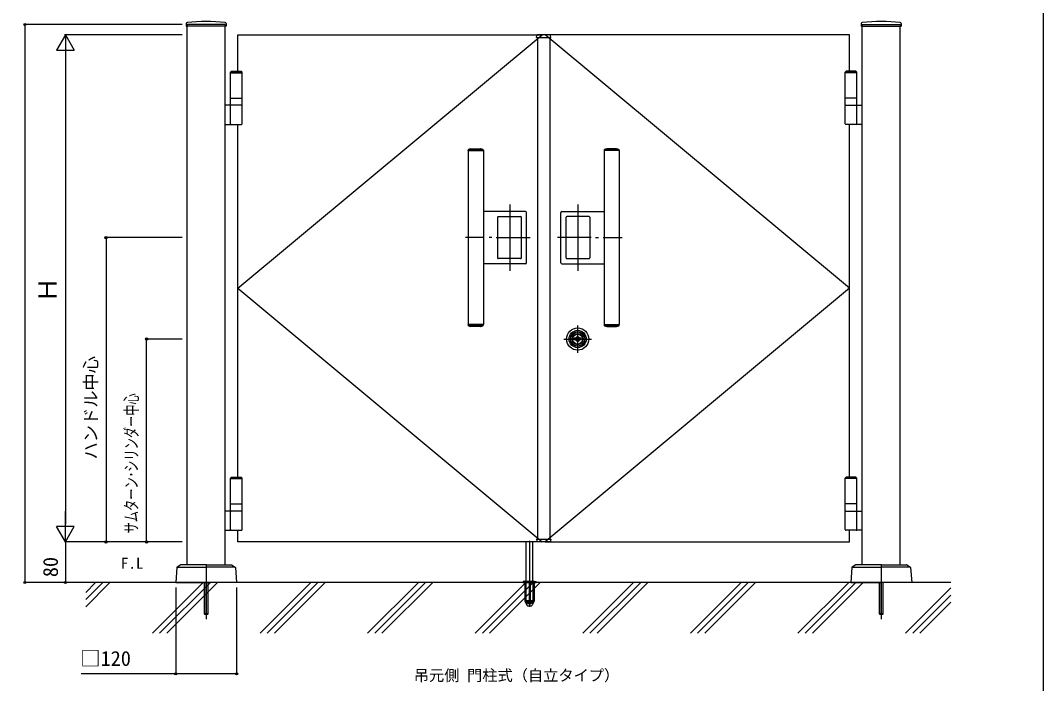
# Model space of a CAD drawing. Units: millimetres, scale not verified. Extents: x -875 to 875, y -1304 to 1298.
# Drawn here: x -134 to 875, y -63 to 590 of the extents above; entities that cross this region are included whole.
import ezdxf
from ezdxf.enums import TextEntityAlignment as Align

# ---------------------------------------------------------------- set-up
doc = ezdxf.new("R2010")
doc.units = ezdxf.units.MM
doc.header["$LTSCALE"] = 6
for name, color, linetype in [('0-2_USER1', 3, 'Continuous'), ('0-7_YKK_A1', 4, 'Continuous'), ('0-8_YKK_D', 6, 'Continuous'), ('0-9_YKK_ZWAK', 7, 'Continuous'), ('0-A_YSS_K', 3, 'Continuous')]:
    doc.layers.add(name, color=color, linetype=linetype)
doc.styles.add('ＭＳ ゴシック', font='')
doc.styles.get('ＭＳ ゴシック').set_extended_font_data('MS Gothic')

msp = doc.modelspace()

# ---------------------------------------------------------------- linework, layer by layer
at = {"layer": '0-7_YKK_A1'}
for p, q in [((29.829, 587.452), (29.701, 585.013)), ((68.25, 586.5), (68.25, 584.75)), ((69.171, 587.452), (69.299, 585.013)), ((695.329, 587.452), (695.201, 585.013)), ((696.25, 586.5), (696.25, 584.75)), ((734.671, 587.452), (734.799, 585.013)), ((69.05, 584.75), (29.95, 584.75)), ((30.75, 54), (30.75, 584.75)), ((68.25, 54), (68.25, 584.75)), ((80.75, 540.5), (80.75, 576.5)), ((80.75, 326.5), (380.75, 576.5)), ((375.3, 573.75), (375.406, 575.776)), ((388.594, 576.25), (375.906, 576.25)), ((683.75, 326.5), (383.75, 576.5)), ((389.2, 573.75), (389.094, 575.776)), ((683.75, 540.5), (683.75, 576.5)), ((695.45, 584.75), (734.55, 584.75)), ((696.25, 54), (696.25, 584.75)), ((733.75, 54), (733.75, 584.75)), ((375.3, 573.75), (389.2, 573.75)), ((376.25, 573.75), (376.25, 79.25)), ((388.25, 573.75), (388.25, 79.25)), ((74.5, 540.5), (73.5, 539.5)), ((73.5, 539.5), (85, 539.5)), ((73.5, 539), (85, 539)), ((74.5, 540.5), (84, 540.5)), ((84, 540.5), (85, 539.5)), ((680.5, 540.5), (679.5, 539.5)), ((691, 539.5), (679.5, 539.5)), ((691, 539), (679.5, 539)), ((690, 540.5), (680.5, 540.5)), ((690, 540.5), (691, 539.5)), ((85, 507), (68.25, 507)), ((73.5, 514), (85, 514)), ((73.5, 488.75), (73.5, 506.25)), ((85, 488.75), (85, 506.25)), ((691, 514), (679.5, 514)), ((679.5, 507), (696.25, 507)), ((679.5, 488.75), (679.5, 506.25)), ((691, 488.75), (691, 506.25)), ((68.25, 488), (84.25, 488)), ((80.75, 140.5), (80.75, 488)), ((696.25, 488), (680.25, 488)), ((683.75, 140.5), (683.75, 488)), ((310.375, 463.987), (320.125, 463.987)), ((454.125, 463.987), (444.375, 463.987)), ((307.75, 462.237), (307.75, 290.737)), ((307.75, 462.237), (308.75, 462.237)), ((307.9, 462.237), (307.9, 462.921)), ((322.109, 463.14), (308.391, 463.14)), ((308.75, 462.237), (322.75, 462.237)), ((322.6, 462.921), (322.6, 462.237)), ((322.75, 462.237), (322.75, 290.737)), ((441.75, 462.237), (441.75, 290.737)), ((455.75, 462.237), (441.75, 462.237)), ((441.9, 462.921), (441.9, 462.237)), ((442.391, 463.14), (456.109, 463.14)), ((456.75, 462.237), (455.75, 462.237)), ((456.6, 462.237), (456.6, 462.921)), ((456.75, 462.237), (456.75, 290.737)), ((348.75, 409.216), (348.75, 343.816)), ((415.75, 409.216), (415.75, 343.816)), ((364.25, 402.237), (322.75, 402.237)), ((336.75, 396.487), (336.75, 356.487)), ((337.5, 397.237), (359.5, 397.237)), ((360.25, 356.487), (360.25, 396.487)), ((365.25, 351.737), (365.25, 401.237)), ((399.25, 351.737), (399.25, 401.237)), ((400.25, 402.237), (441.75, 402.237)), ((404.25, 356.487), (404.25, 396.487)), ((427, 397.237), (405, 397.237)), ((427.75, 396.487), (427.75, 356.487)), ((323.48, 376.487), (304.998, 376.487)), ((331.233, 376.487), (328.366, 376.487)), ((335.388, 376.487), (368.805, 376.487)), ((429.112, 376.487), (395.695, 376.487)), ((433.267, 376.487), (436.134, 376.487)), ((441.02, 376.487), (459.502, 376.487)), ((359.5, 355.737), (337.5, 355.737)), ((405, 355.737), (427, 355.737)), ((364.25, 350.737), (322.75, 350.737)), ((400.25, 350.737), (441.75, 350.737)), ((80.75, 326.5), (380.75, 76.5)), ((683.75, 326.5), (383.75, 76.5)), ((322.75, 290.737), (307.75, 290.737)), ((307.9, 290.053), (307.9, 290.737)), ((308.391, 289.834), (322.109, 289.834)), ((320.125, 288.987), (310.375, 288.987)), ((322.6, 290.737), (322.6, 290.053)), ((415.75, 262.987), (415.75, 289.987)), ((441.75, 290.737), (456.75, 290.737)), ((441.9, 290.737), (441.9, 290.053)), ((456.109, 289.834), (442.391, 289.834)), ((444.375, 288.987), (454.125, 288.987)), ((456.6, 290.053), (456.6, 290.737)), ((402.25, 276.487), (429.25, 276.487)), ((412.4, 275.662), (412.4, 277.312)), ((413.657, 277.312), (412.4, 277.312)), ((413.657, 275.662), (412.4, 275.662)), ((413.67, 276.017), (413.67, 276.957)), ((413.82, 277.107), (414.143, 277.107)), ((413.82, 275.867), (414.143, 275.867)), ((414.201, 277.125), (414.293, 277.189)), ((414.201, 275.849), (414.293, 275.784)), ((414.293, 277.189), (414.828, 277.189)), ((414.293, 275.784), (414.828, 275.784)), ((414.828, 277.189), (414.877, 277.004)), ((414.828, 275.784), (414.905, 276.073)), ((414.949, 277.004), (414.877, 277.004)), ((415.001, 276.147), (415.095, 276.147)), ((415.232, 276.554), (415.088, 276.911)), ((415.23, 275.969), (415.189, 276.081)), ((415.23, 275.969), (415.807, 275.969)), ((415.302, 276.507), (415.416, 276.507)), ((415.49, 276.569), (415.545, 276.88)), ((416.27, 277.004), (415.693, 277.004)), ((416.01, 276.405), (415.955, 276.093)), ((416.198, 276.467), (416.084, 276.467)), ((416.268, 276.42), (416.412, 276.063)), ((416.27, 277.004), (416.311, 276.893)), ((416.499, 276.827), (416.405, 276.827)), ((416.551, 275.969), (416.623, 275.969)), ((416.673, 277.189), (416.595, 276.901)), ((416.673, 275.784), (416.623, 275.969)), ((417.207, 277.189), (416.673, 277.189)), ((417.299, 277.125), (417.207, 277.189)), ((417.68, 277.107), (417.357, 277.107)), ((417.68, 275.867), (417.357, 275.867)), ((417.83, 276.017), (417.83, 276.957)), ((419.1, 277.312), (417.843, 277.312)), ((419.1, 275.662), (417.843, 275.662)), ((419.1, 275.662), (419.1, 277.312)), ((74.5, 140.5), (73.5, 139.5)), ((73.5, 139.5), (85, 139.5)), ((73.5, 139), (85, 139)), ((74.5, 140.5), (84, 140.5)), ((84, 140.5), (85, 139.5)), ((680.5, 140.5), (679.5, 139.5)), ((691, 139.5), (679.5, 139.5)), ((691, 139), (679.5, 139)), ((690, 140.5), (680.5, 140.5)), ((690, 140.5), (691, 139.5)), ((73.5, 114), (85, 114)), ((691, 114), (679.5, 114)), ((85, 107), (68.25, 107)), ((73.5, 88.75), (73.5, 106.25)), ((85, 88.75), (85, 106.25)), ((679.5, 107), (696.25, 107)), ((679.5, 88.75), (679.5, 106.25)), ((691, 88.75), (691, 106.25)), ((68.25, 88), (84.25, 88)), ((696.25, 88), (680.25, 88)), ((365, 38), (365, 76.5)), ((368.25, 77.5), (368.25, 12.5)), ((371.5, 38), (371.5, 76.5)), ((375.3, 79.25), (389.2, 79.25)), ((375.3, 79.25), (375.406, 77.224)), ((388.594, 76.75), (375.906, 76.75)), ((389.2, 79.25), (389.094, 77.224)), ((20.531, 51.248), (19.5, 36.5)), ((24.378, 53.923), (20.763, 51.635)), ((21.121, 51.5), (49.5, 51.5)), ((49.25, 54), (24.645, 54)), ((49.5, 53.75), (49.5, 36.75)), ((49.5, 53.75), (49.5, 36.75)), ((77.879, 51.5), (49.5, 51.5)), ((49.75, 54), (74.355, 54)), ((74.622, 53.923), (78.237, 51.635)), ((78.469, 51.248), (79.5, 36.5)), ((686.031, 51.248), (685, 36.5)), ((689.878, 53.923), (686.263, 51.635)), ((686.621, 51.5), (715, 51.5)), ((714.75, 54), (690.145, 54)), ((715, 53.75), (715, 36.75)), ((715, 53.75), (715, 36.75)), ((743.379, 51.5), (715, 51.5)), ((715.25, 54), (739.855, 54)), ((740.122, 53.923), (743.737, 51.635)), ((743.969, 51.248), (745, 36.5)), ((19.5, 36.5), (49.25, 36.5)), ((47.5, 36.5), (47.5, 5.75)), ((47.771, 36.5), (47.771, 5.479)), ((49.5, 36.5), (49.5, 0.25)), ((79.5, 36.5), (49.75, 36.5)), ((51.229, 36.5), (51.229, 5.479)), ((51.5, 5.75), (51.5, 36.5)), ((361.75, 36.922), (361.75, 36.5)), ((361.75, 36.5), (374.75, 36.5)), ((361.893, 37.272), (374.607, 37.272)), ((363.75, 38), (362.079, 37.392)), ((363.625, 36.5), (363.625, 17.986)), ((363.75, 38), (372.75, 38)), ((363.905, 36.5), (363.905, 17.5)), ((364.336, 38), (364.586, 37.75)), ((364.75, 18.969), (364.586, 37.75)), ((364.586, 37.75), (371.914, 37.75)), ((367.75, 36.5), (367.75, 17.5)), ((368.75, 36.5), (368.75, 17.5)), ((371.5, 38), (371.5, 18.6)), ((371.75, 18.969), (371.914, 37.75)), ((372.164, 38), (371.914, 37.75)), ((372.595, 36.5), (372.595, 17.5)), ((372.75, 38), (374.421, 37.392)), ((372.875, 36.5), (372.875, 17.986)), ((374.75, 36.922), (374.75, 36.5)), ((685, 36.5), (714.75, 36.5)), ((713, 36.5), (713, 5.75)), ((713.271, 36.5), (713.271, 5.479)), ((715, 36.5), (715, 0.25)), ((745, 36.5), (715.25, 36.5)), ((716.729, 36.5), (716.729, 5.479)), ((717, 5.75), (717, 36.5)), ((363.625, 17.986), (366.07, 13.75)), ((363.905, 17.5), (367.75, 17.5)), ((365.025, 18.44), (365.025, 18.6)), ((365.025, 18.44), (371.475, 18.44)), ((366.503, 13.5), (369.997, 13.5)), ((367.75, 17.986), (368.75, 17.986)), ((368.75, 17.5), (372.595, 17.5)), ((372.875, 17.986), (370.43, 13.75)), ((371.475, 18.6), (371.475, 18.44)), ((51.5, 5.75), (47.5, 5.75)), ((47.5, 5.75), (48, 5.25)), ((48, 5.25), (51, 5.25)), ((51.5, 5.75), (51, 5.25)), ((717, 5.75), (713, 5.75)), ((713, 5.75), (713.5, 5.25)), ((713.5, 5.25), (716.5, 5.25)), ((717, 5.75), (716.5, 5.25))]:
    msp.add_line(p, q, dxfattribs=at)
for points in [[(68.25, 586.5), (30.75, 586.5), (30.75, 584.75)], [(696.25, 586.5), (733.75, 586.5), (733.75, 584.75)], [(80.75, 576.5), (380.75, 576.5), (380.75, 576.25)], [(683.75, 576.5), (383.75, 576.5), (383.75, 576.25)], [(73.5, 507), (73.5, 514), (73.5, 539.5)], [(85, 507), (85, 514), (85, 539.5)], [(679.5, 507), (679.5, 514), (679.5, 539.5)], [(691, 507), (691, 514), (691, 539.5)], [(417.299, 275.849), (417.207, 275.784), (416.673, 275.784)], [(73.5, 107), (73.5, 114), (73.5, 139.5)], [(85, 107), (85, 114), (85, 139.5)], [(679.5, 107), (679.5, 114), (679.5, 139.5)], [(691, 107), (691, 114), (691, 139.5)], [(380.75, 76.75), (380.75, 76.5), (80.75, 76.5), (80.75, 88)], [(383.75, 76.75), (383.75, 76.5), (683.75, 76.5), (683.75, 88)], [(371.5, 18.6), (365, 18.6), (365, 38)]]:
    msp.add_lwpolyline(points, dxfattribs=at)
for radius in [11, 8.5, 7.2, 7, 5.55, 5.45, 4.949, 2.15]:
    msp.add_circle((415.75, 276.487), radius, dxfattribs=at)
for centre, radius, start, end in [((29.95, 585), 0.25, 177, 270), ((30.827, 587.4), 1, 96.74435, 177), ((49.5, 429.5), 160, 83.25565, 96.74435), ((68.173, 587.4), 1, 3, 83.25565), ((69.05, 585), 0.25, 270, 3), ((695.45, 585), 0.25, 177, 270), ((696.327, 587.4), 1, 96.74435, 177), ((715, 429.5), 160, 83.25565, 96.74435), ((733.673, 587.4), 1, 3, 83.25565), ((734.55, 585), 0.25, 270, 3), ((375.906, 575.75), 0.5, 90, 177), ((388.594, 575.75), 0.5, 3, 90), ((74.25, 506.25), 0.75, 90, 180), ((84.25, 506.25), 0.75, 360, 90), ((680.25, 506.25), 0.75, 90, 180), ((690.25, 506.25), 0.75, 0, 90), ((74.25, 488.75), 0.75, 180, 270), ((84.25, 488.75), 0.75, 270, 360), ((680.25, 488.75), 0.75, 180, 270), ((690.25, 488.75), 0.75, 270, 0), ((315.25, 444.595), 20, 104.21682, 110.76843), ((310.375, 463.837), 0.15, 90, 104.21682), ((310.375, 463.837), 0.15, 61.29529, 90), ((315.25, 472.74), 10, 241.29529, 250.4307), ((315.25, 472.74), 10, 289.5693, 298.70471), ((320.125, 463.837), 0.15, 90, 118.70471), ((320.125, 463.837), 0.15, 75.78318, 90), ((315.25, 444.595), 20, 69.23157, 75.78318), ((449.25, 444.595), 20, 104.21682, 110.76843), ((444.375, 463.837), 0.15, 90, 104.21682), ((444.375, 463.837), 0.15, 61.29529, 90), ((449.25, 472.74), 10, 241.29529, 250.4307), ((449.25, 472.74), 10, 289.5693, 298.70471), ((454.125, 463.837), 0.15, 90, 118.70471), ((454.125, 463.837), 0.15, 75.78318, 90), ((449.25, 444.595), 20, 69.23157, 75.78318), ((308.3, 462.921), 0.4, 110.76843, 180), ((311.951, 463.459), 0.15, 250.4307, 279.9206), ((315.25, 444.595), 19, 80.0794, 99.9206), ((318.549, 463.459), 0.15, 260.0794, 289.5693), ((322.2, 462.921), 0.4, 0, 69.23157), ((442.3, 462.921), 0.4, 110.76843, 180), ((445.951, 463.459), 0.15, 250.4307, 279.9206), ((449.25, 444.595), 19, 80.0794, 99.9206), ((452.549, 463.459), 0.15, 260.0794, 289.5693), ((456.2, 462.921), 0.4, 0, 69.23157), ((337.5, 396.487), 0.75, 90, 180), ((337.5, 396.487), 0.75, 90, 180), ((359.5, 396.487), 0.75, 0, 90), ((359.5, 396.487), 0.75, 0, 90), ((364.25, 401.237), 1, 0, 90), ((400.25, 401.237), 1, 90, 180), ((405, 396.487), 0.75, 90, 180), ((405, 396.487), 0.75, 90, 180), ((427, 396.487), 0.75, 0, 90), ((427, 396.487), 0.75, 0, 90), ((337.5, 356.487), 0.75, 180, 270), ((337.5, 356.487), 0.75, 180, 270), ((359.5, 356.487), 0.75, 270, 0), ((359.5, 356.487), 0.75, 270, 0), ((405, 356.487), 0.75, 180, 270), ((405, 356.487), 0.75, 180, 270), ((427, 356.487), 0.75, 270, 0), ((427, 356.487), 0.75, 270, 0), ((364.25, 351.737), 1, 270, 0), ((400.25, 351.737), 1, 180, 270), ((308.3, 290.053), 0.4, 180, 249.23157), ((315.25, 308.379), 20, 249.23157, 255.78318), ((310.375, 289.137), 0.15, 255.78318, 270), ((310.375, 289.137), 0.15, 270, 298.70471), ((315.25, 280.234), 10, 109.5693, 118.70471), ((311.951, 289.515), 0.15, 80.0794, 109.5693), ((315.25, 308.379), 19, 260.0794, 279.9206), ((318.549, 289.515), 0.15, 70.4307, 99.9206), ((315.25, 280.234), 10, 61.29529, 70.4307), ((320.125, 289.137), 0.15, 241.29529, 270), ((320.125, 289.137), 0.15, 270, 284.21682), ((315.25, 308.379), 20, 284.21682, 290.76843), ((322.2, 290.053), 0.4, 290.76843, 0), ((442.3, 290.053), 0.4, 180, 249.23157), ((449.25, 308.379), 20, 249.23157, 255.78318), ((444.375, 289.137), 0.15, 255.78318, 270), ((444.375, 289.137), 0.15, 270, 298.70471), ((449.25, 280.234), 10, 109.5693, 118.70471), ((445.951, 289.515), 0.15, 80.0794, 109.5693), ((449.25, 308.379), 19, 260.0794, 279.9206), ((452.549, 289.515), 0.15, 70.4307, 99.9206), ((449.25, 280.234), 10, 61.29529, 70.4307), ((454.125, 289.137), 0.15, 241.29529, 270), ((454.125, 289.137), 0.15, 270, 284.21682), ((449.25, 308.379), 20, 284.21682, 290.76843), ((456.2, 290.053), 0.4, 290.76843, 0), ((415.75, 276.487), 2.825, 163.01998, 196.97968), ((415.75, 276.487), 2.25, 21.51019, 158.48981), ((415.75, 276.487), 2.25, 201.51019, 338.48981), ((413.82, 276.957), 0.15, 90, 180), ((413.82, 276.017), 0.15, 180, 270), ((414.143, 277.207), 0.1, 270, 305), ((414.143, 275.767), 0.1, 55, 90), ((415.001, 276.047), 0.1, 90, 165), ((414.949, 276.854), 0.15, 22, 90), ((415.095, 276.047), 0.1, 20, 90), ((415.302, 276.582), 0.075, 202, 270), ((415.416, 276.582), 0.075, 270, 350), ((415.693, 276.854), 0.15, 90, 170), ((415.807, 276.119), 0.15, 270, 350), ((416.084, 276.392), 0.075, 90, 170), ((416.198, 276.392), 0.075, 22, 90), ((416.405, 276.927), 0.1, 200, 270), ((416.551, 276.119), 0.15, 202, 270), ((416.499, 276.927), 0.1, 270, 345), ((417.357, 277.207), 0.1, 235, 270), ((417.357, 275.767), 0.1, 90, 125), ((417.68, 276.957), 0.15, 0, 90), ((417.68, 276.017), 0.15, 270, 0), ((415.75, 276.487), 2.825, 343.02032, 16.98002), ((74.25, 106.25), 0.75, 90, 180), ((84.25, 106.25), 0.75, 360, 90), ((680.25, 106.25), 0.75, 90, 180), ((690.25, 106.25), 0.75, 0, 90), ((74.25, 88.75), 0.75, 180, 270), ((84.25, 88.75), 0.75, 270, 360), ((680.25, 88.75), 0.75, 180, 270), ((690.25, 88.75), 0.75, 270, 0), ((375.906, 77.25), 0.5, 183, 270), ((388.594, 77.25), 0.5, 270, 357), ((21.03, 51.213), 0.5, 122.32299, 176), ((24.645, 53.5), 0.5, 90, 122.32299), ((49.25, 53.75), 0.25, 360, 90), ((49.75, 53.75), 0.25, 90, 180), ((74.355, 53.5), 0.5, 57.67701, 90), ((77.97, 51.213), 0.5, 4, 57.67701), ((686.53, 51.213), 0.5, 122.32299, 176), ((690.145, 53.5), 0.5, 90, 122.32299), ((714.75, 53.75), 0.25, 0, 90), ((715.25, 53.75), 0.25, 90, 180), ((739.855, 53.5), 0.5, 57.67701, 90), ((743.47, 51.213), 0.5, 4, 57.67701), ((49.25, 36.75), 0.25, 270, 360), ((49.75, 36.75), 0.25, 180, 270), ((362.25, 36.922), 0.5, 110, 180), ((374.25, 36.922), 0.5, 0, 70), ((714.75, 36.75), 0.25, 270, 0), ((715.25, 36.75), 0.25, 180, 270), ((368.25, 19), 3.5, 180.5, 359.5), ((368.25, 20.151), 3.651, 207.94179, 270), ((366.503, 14), 0.5, 210, 270), ((368.25, 20.151), 3.651, 270, 332.05821), ((369.997, 14), 0.5, 270, 330)]:
    msp.add_arc(centre, radius, start, end, dxfattribs=at)
at = {"layer": '0-8_YKK_D'}
for p, q in [((25.75, 586.5), (-130.25, 586.5)), ((-129.25, 586.5), (-129.25, 36.5)), ((-89.25, 576.5), (-98, 561.345)), ((25.75, 576.5), (-90.25, 576.5)), ((-89.25, 576.5), (-80.5, 561.345)), ((-89.25, 576.5), (-89.25, 546.189)), ((-98, 561.345), (-80.5, 561.345)), ((-89.25, 559), (-89.25, 94)), ((25.75, 376.487), (-50.25, 376.487)), ((-49.25, 376.487), (-49.25, 76.5)), ((25.75, 276.487), (-10.25, 276.487)), ((-9.25, 76.5), (-9.25, 276.487)), ((-89.25, 76.5), (-89.25, 106.811)), ((-89.25, 76.5), (-98, 91.655)), ((-80.5, 91.655), (-98, 91.655)), ((-89.25, 76.5), (-80.5, 91.655)), ((25.75, 76.5), (-90.25, 76.5)), ((25.75, 76.5), (-90.25, 76.5)), ((-89.25, 76.5), (-89.25, 36.5)), ((25.75, 76.5), (-50.25, 76.5)), ((25.75, 76.5), (-10.25, 76.5)), ((25.75, 36.5), (-130.25, 36.5)), ((25.75, 36.5), (-90.25, 36.5)), ((19.5, 31.5), (19.5, -54.5)), ((79.5, 31.5), (79.5, -54.5))]:
    msp.add_line(p, q, dxfattribs=at)
msp.add_lwpolyline([(79.5, -53.5), (19.5, -53.5), (-73.843, -53.5)], dxfattribs=at)
for centre in [(-129.25, 586.5), (-49.25, 376.487), (-9.25, 276.487), (-49.25, 76.5), (-9.25, 76.5), (-129.25, 36.5), (-89.25, 36.5), (19.5, -53.5), (79.5, -53.5)]:
    msp.add_circle(centre, 1.075, dxfattribs=at)
at = {"layer": '0-9_YKK_ZWAK'}
msp.add_lwpolyline([(-875, -1304.5), (875, -1304.5), (875, 1245.5)], dxfattribs=at)
at = {"layer": '0-A_YSS_K'}
for p, q in [((783.75, 36.5), (-69.25, 36.5)), ((-69.25, 26.774), (-59.524, 36.5)), ((-69.25, 19.703), (-52.453, 36.5)), ((-69.25, 12.632), (-45.382, 36.5)), ((-3.458, -13.5), (46.542, 36.5)), ((3.613, -13.5), (53.613, 36.5)), ((10.684, -13.5), (60.684, 36.5)), ((102.608, -13.5), (152.608, 36.5)), ((109.679, -13.5), (159.679, 36.5)), ((116.75, -13.5), (166.75, 36.5)), ((208.674, -13.5), (258.674, 36.5)), ((215.745, -13.5), (265.745, 36.5)), ((222.816, -13.5), (272.816, 36.5)), ((314.74, -13.5), (364.74, 36.5)), ((321.811, -13.5), (371.811, 36.5)), ((328.882, -13.5), (378.882, 36.5)), ((420.806, -13.5), (470.806, 36.5)), ((427.877, -13.5), (477.877, 36.5)), ((434.948, -13.5), (484.948, 36.5)), ((526.872, -13.5), (576.872, 36.5)), ((533.943, -13.5), (583.943, 36.5)), ((541.014, -13.5), (591.014, 36.5)), ((632.938, -13.5), (682.938, 36.5)), ((640.009, -13.5), (690.009, 36.5)), ((647.08, -13.5), (697.08, 36.5)), ((739.004, -13.5), (783.75, 31.246)), ((746.075, -13.5), (783.75, 24.175)), ((753.146, -13.5), (783.75, 17.104))]:
    msp.add_line(p, q, dxfattribs=at)

# ---------------------------------------------------------------- texts
at = {"layer": '0-2_USER1', "style": 'ＭＳ ゴシック'}
for s, p in [('F.L', (-34.705, 46.75)), ('吊元側 門柱式（自立タイプ）', (254.196, -63.81))]:
    msp.add_text(s, height=11, dxfattribs=at).set_placement(p, align=Align.BOTTOM_LEFT)
at = {"layer": '0-8_YKK_D', "style": 'ＭＳ ゴシック'}
for s, height, p in [('Ｈ', 18.33, (-92.25, 312.58)), ('ハンドル中心', 12.46, (-54.278, 157.769)), ('80', 14.66, (-92.25, 41.784))]:
    msp.add_text(s, height=height, rotation=90, dxfattribs=at).set_placement(p, align=Align.BOTTOM_LEFT)
at = {"layer": '0-8_YKK_D', "style": 'ＭＳ ゴシック', "width": 0.65}
msp.add_text('サムターン･シリンダー中心', height=12.46, rotation=90, dxfattribs=at).set_placement((-14.278, 84.923), align=Align.BOTTOM_LEFT)
at = {"layer": '0-8_YKK_D', "style": 'ＭＳ ゴシック'}
msp.add_text('□120', height=14.66, dxfattribs=at).set_placement((-74.593, -50.045), align=Align.BOTTOM_LEFT)

doc.saveas('drawing.dxf')
